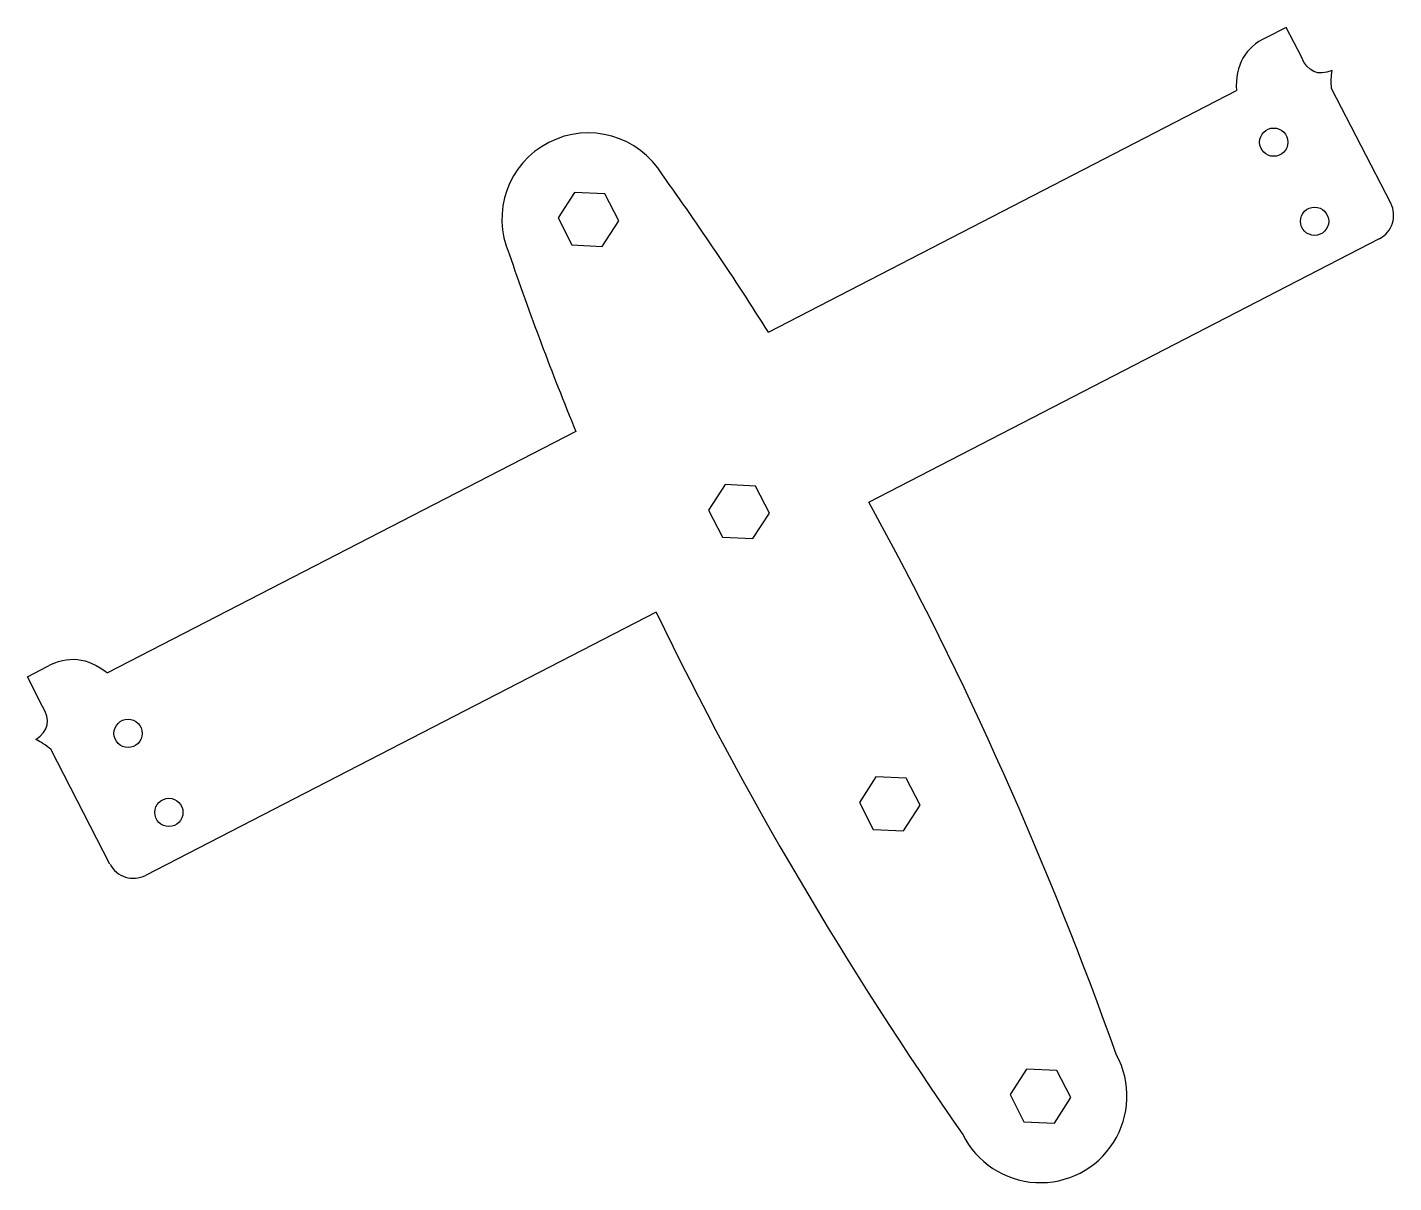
# Model space of a CAD drawing. Header units: millimetres. Extents: x -80 to 127, y -144 to 32.
import ezdxf

# ---------------------------------------------------------------- set-up
doc = ezdxf.new("R2010")
doc.units = ezdxf.units.MM

msp = doc.modelspace()

# ---------------------------------------------------------------- linework, layer by layer
at = {"color": 7, "linetype": 'Continuous', "lineweight": 25}
for p, q in [((111.01, 31.72), (108.01, 30.17)), ((113.33, 27.22), (111.01, 31.72)), ((32.28, -14.62), (103.46, 22.12)), ((126.93, 4.98), (117.92, 22.42)), ((2.79, 6.63), (0.29, 2.75)), ((7.4, 6.41), (2.79, 6.63)), ((9.52, 2.31), (7.4, 6.41)), ((0.29, 2.75), (2.41, -1.36)), ((7.02, -1.58), (9.52, 2.31)), ((2.41, -1.36), (7.02, -1.58)), ((47.56, -40.49), (125.21, -0.41)), ((3, -29.73), (-68.22, -66.45)), ((25.7, -37.81), (23.2, -41.69)), ((30.32, -38.03), (25.7, -37.81)), ((32.43, -42.13), (30.32, -38.03)), ((23.2, -41.69), (25.32, -45.8)), ((29.94, -46.02), (32.43, -42.13)), ((25.32, -45.8), (29.94, -46.02)), ((15.22, -57.18), (-62.45, -97.23)), ((-80.41, -67.03), (-77.41, -65.48)), ((-78.09, -71.54), (-80.41, -67.03)), ((-67.84, -95.51), (-76.84, -78.06)), ((48.62, -82.25), (46.12, -86.13)), ((53.23, -82.47), (48.62, -82.25)), ((55.35, -86.57), (53.23, -82.47)), ((46.12, -86.13), (48.24, -90.24)), ((52.85, -90.46), (55.35, -86.57)), ((48.24, -90.24), (52.85, -90.46)), ((71.53, -126.69), (69.04, -130.57)), ((76.15, -126.91), (71.53, -126.69)), ((78.26, -131.01), (76.15, -126.91)), ((69.04, -130.57), (71.15, -134.68)), ((75.77, -134.9), (78.26, -131.01)), ((71.15, -134.68), (75.77, -134.9))]:
    msp.add_line(p, q, dxfattribs=at)
for centre in [(109.14, 14.26), (115.34, 2.23), (-65.09, -75.63), (-58.89, -87.66)]:
    msp.add_circle(centre, 2.15, dxfattribs=at)
for centre, radius, start, end in [((4.9, 2.53), 13.14, 31.0146, 203.5412), ((123.37, 3.14), 4, 297.3016, 27.3016), ((-64.28, -93.67), 4, 207.2779, 297.2779), ((73.65, -130.79), 13.16, 206.224, 28.3318)]:
    msp.add_arc(centre, radius, start, end, dxfattribs=at)
for points in [[(108.01, 30.17), (104.77, 28.66), (103.26, 25.97), (103.46, 22.12)], [(118.02, 25.15), (115.84, 24.28), (114.27, 24.97), (113.33, 27.22)], [(117.92, 22.42), (117.84, 23.42), (117.88, 24.33), (118.02, 25.15)], [(32.28, -14.62), (27.15, -6.49), (21.78, 1.49), (16.16, 9.3)], [(-7.14, -2.72), (-4.03, -11.83), (-0.65, -20.83), (3, -29.73)], [(85.23, -124.55), (74.87, -95.63), (62.4, -67.4), (47.56, -40.49)], [(15.22, -57.18), (28.54, -84.87), (44.3, -111.4), (61.84, -136.61)], [(-77.41, -65.48), (-74.3, -63.73), (-71.23, -64.05), (-68.22, -66.45)], [(-79.12, -76.56), (-77.14, -75.28), (-76.8, -73.6), (-78.09, -71.54)], [(-76.84, -78.06), (-77.6, -77.42), (-78.36, -76.92), (-79.12, -76.56)]]:
    msp.add_open_spline(points, degree=3, dxfattribs=at)

doc.saveas('drawing.dxf')
